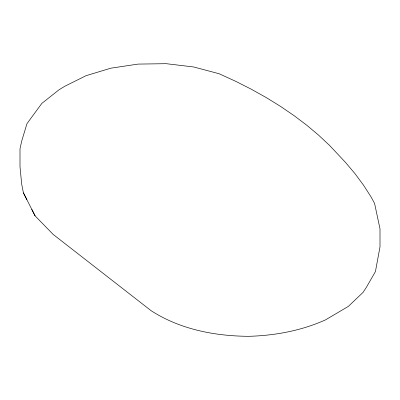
<?xml version="1.0" encoding="UTF-8"?>
<svg xmlns="http://www.w3.org/2000/svg" width="400" height="400" viewBox="0 0 400 400"><rect width="100%" height="100%" fill="white"/><g stroke="black" fill="none" stroke-linecap="round" stroke-linejoin="round"><path stroke-width="0.6" d="M35.075 215.84L53.11 234.375L151.13 310.71C180.085 329.39 214.89 336.115 248.93 336.315C275.24 335.53 301.44 330.7 325.535 319.865L348.36 306.385L363.07 292.365L366.285 287.45L375.43 271.59L380 246.825L380 228.845L374.585 203.42L371.105 197L363.55 185.21L354.995 173.65L345.45 162.355L329.575 145.425L318.595 135.155L306.75 125.215L294.06 115.625L280.56 106.41L266.285 97.6L251.27 89.205L235.55 81.25L219.165 73.755L193.665 66.965L166.16 63.685L138.09 64.095L110.91 68.17L86.035 75.695L64.765 86.28L59.105 89.735L41.86 103.375L30.42 118.92L26.945 123.745L21.805 140.72L20 148.765L20 166.745L21.68 184.125L23.415 192.86L35.075 215.84L31.795 209.405M23.415 192.86L26.855 199.615"/></g></svg>
